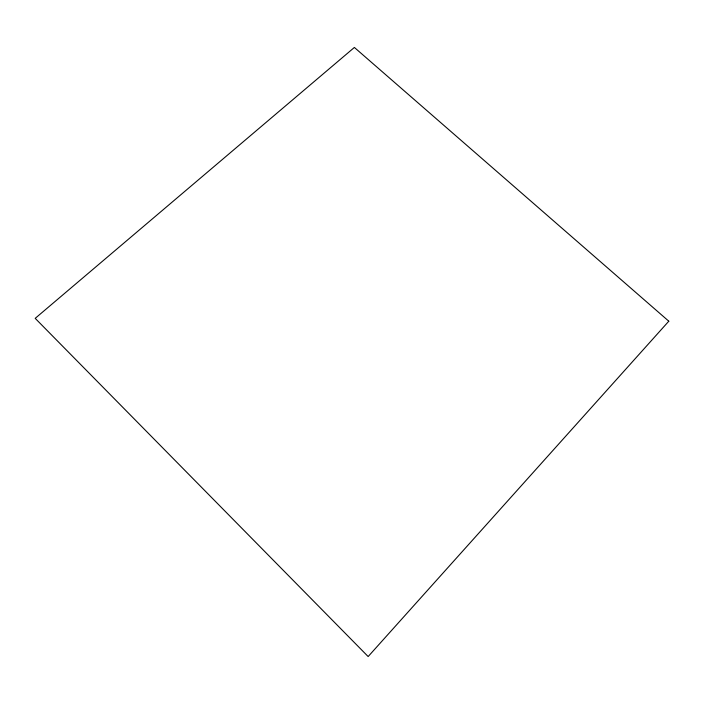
<?xml version="1.0" encoding="UTF-8"?>
<svg xmlns="http://www.w3.org/2000/svg" width="704" height="704" viewBox="0 0 704 704"><rect width="100%" height="100%" fill="white"/><g stroke="black" fill="none" stroke-linecap="round" stroke-linejoin="round"><path stroke-width="1.06" d="M668.8 321.2L368.157 656.55L35.2 318.349L354.376 47.45L668.8 321.2"/></g></svg>
